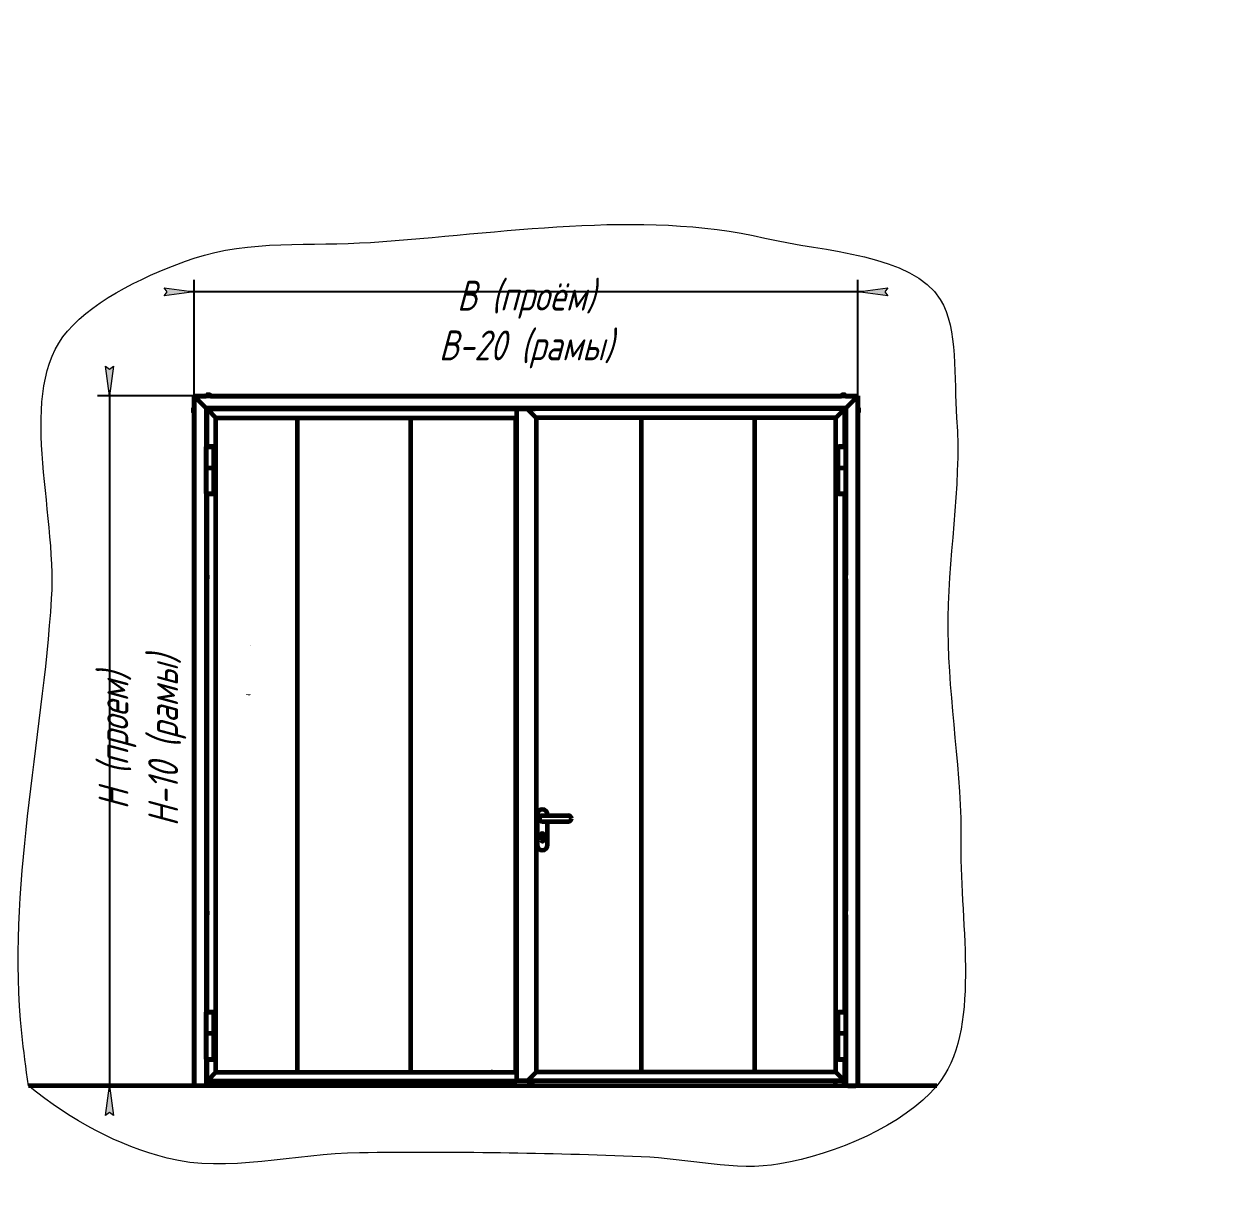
# Model space of a CAD drawing. Header units: millimetres. Extents: x -68 to 2520, y 0 to 297.
# Drawn here: x 1314.3 to 1513.8, y 100.8 to 297 of the extents above; entities that cross this region are included whole.
import ezdxf

# ---------------------------------------------------------------- set-up
doc = ezdxf.new("R2010")
doc.units = ezdxf.units.MM
for name, pattern in [('K5LT_BASIC', [0]), ('K5LT_THIN', [0]), ('K5LT_THIN_INCLUDED_TO_HATCHING', [0])]:
    doc.linetypes.add(name, pattern=pattern)
doc.layers.add('Системный слой', color=7, linetype='Continuous')
doc.styles.add('KDIMTEXTSTYLE', font='GOST_AU.SHX', dxfattribs={"width": 0.96, "oblique": 15, "height": 5})
doc.dimstyles.new('KDIMSTYLE (0.04)', dxfattribs={"dimtxt": 5, "dimasz": 1, "dimexe": 2, "dimexo": 0, "dimgap": 1, "dimtad": 1, "dimlfac": 25, "dimtxsty": 'KDIMTEXTSTYLE', "dimsah": 1, "dimcen": 0, "dimdle": 1, "dimadec": 0, "dimazin": 0, "dimtfac": 0.667, "dimtmove": 0, "dimatfit": 3, "dimfxl": 1, "dimtvp": 1, "dimtolj": 1, "dimtzin": 0, "dimarcsym": 0})

# ---------------------------------------------------------------- blocks, each defined once
blk = doc.blocks.new('KDIMARROW_01')
at = {"layer": 'Системный слой'}
blk.add_hatch(color=0, dxfattribs=at).paths.add_polyline_path([(0, 0), (-5, 0.658262491226197), (-4.5, 5.51091059616309e-16), (-5, -0.6582624912261956)])
at = {"layer": 'Системный слой', "color": 0, "linetype": 'K5LT_THIN', "lineweight": 18}
for p, q in [((-4.5, 5.51091059616309e-16), (-5, 0.658262491226197)), ((-5, 0.658262491226197), (0, 0)), ((0, 0), (-5, -0.6582624912261956)), ((-5, -0.6582624912261956), (-4.5, 5.51091059616309e-16)), ((0, 0), (-1, 0))]:
    blk.add_line(p, q, dxfattribs=at)

msp = doc.modelspace()

# ---------------------------------------------------------------- linework, layer by layer
at = {"layer": 'Системный слой', "color": 5, "linetype": 'K5LT_BASIC', "lineweight": 60, "true_color": 0x0000ff}
for p, q in [((1342.854607799395, 234.592991604398), (1342.826607799396, 234.6209916043979)), ((1342.826607799396, 234.6209916043979), (1342.854607799395, 234.592991604398)), ((1342.826607799396, 234.6209916043979), (1344.873480899147, 234.6209916043977)), ((1342.826607798787, 232.5729916031055), (1342.826607799396, 234.6209916043979)), ((1454.054607799396, 234.5929916043837), (1342.854607799396, 234.5929916044017)), ((1343.174607799299, 234.2729916044017), (1342.854607799396, 234.5929916044017)), ((1342.854607799396, 234.5929916044017), (1342.854607781576, 118.9929916047045)), ((1343.174607799299, 234.2729916044017), (1342.854607799396, 234.5929916044017)), ((1342.854607799395, 234.592991604398), (1344.873480899143, 234.5929916043978)), ((1342.854607798787, 232.5729916031012), (1342.854607799395, 234.592991604398)), ((1344.534607798887, 232.9129916044014), (1343.174607799299, 234.2729916044017)), ((1343.174607799299, 234.2729916044017), (1344.534607798887, 232.9129916044014)), ((1344.873480899143, 234.5929916044014), (1344.873480899166, 234.7488090743774)), ((1344.874602051875, 234.7791733313449), (1344.891607799123, 234.788991604093)), ((1344.874607202543, 234.7791763050826), (1344.891607799123, 234.788991604093)), ((1344.875746016989, 234.5929916044014), (1344.875746017012, 234.748809074377)), ((1345.21647136624, 234.7889916040438), (1344.891607799123, 234.788991604093)), ((1345.537607799123, 234.7889916039952), (1345.21647136624, 234.7889916040438)), ((1345.216872916939, 234.5929916044013), (1345.216872916963, 234.7488090743254)), ((1345.554613546368, 234.7791733312419), (1345.537607799123, 234.7889916039952)), ((1345.55460840284, 234.7791763008594), (1345.537607799123, 234.7889916039952)), ((1345.555734699044, 234.5929916044013), (1345.555734699068, 234.748809074274)), ((1345.555734699048, 234.6209916043977), (1451.354607799397, 234.6209916043875)), ((1345.555734699044, 234.5929916043977), (1451.354607799397, 234.5929916043875)), ((1451.354607799397, 234.7791766498039), (1451.371607799397, 234.7889916043801)), ((1451.354607799397, 234.7488090746617), (1451.354607799397, 234.7791766498039)), ((1451.354607799397, 234.5929916043841), (1451.354607799397, 234.7488090746617)), ((1451.694607799397, 234.78899160438), (1451.371607799397, 234.7889916043801)), ((1452.017607799397, 234.78899160438), (1451.694607799397, 234.78899160438)), ((1451.694607799397, 234.5929916043841), (1451.694607799397, 234.7488090746616)), ((1452.034607799397, 234.7791766498038), (1452.017607799397, 234.78899160438)), ((1452.034607799397, 234.7791766498038), (1452.034607799397, 234.7488090746616)), ((1452.034607799397, 234.592991604384), (1452.034607799397, 234.7488090746616)), ((1452.034607799397, 234.6209916043874), (1454.082607799396, 234.6209916043872)), ((1452.034607799397, 234.5929916043874), (1454.054607799397, 234.5929916043872)), ((1453.734607799396, 234.2729916043837), (1452.374607799396, 232.912991604384)), ((1452.374607799396, 232.912991604384), (1453.734607799396, 234.2729916043837)), ((1453.734607799396, 234.2729916043837), (1454.054607799396, 234.5929916043837)), ((1453.734607799396, 234.2729916043837), (1454.054607799396, 234.5929916043837)), ((1454.082607799396, 234.6209916043872), (1454.054607799397, 234.5929916043872)), ((1454.054607799397, 234.5929916043872), (1454.082607799396, 234.6209916043872)), ((1454.054607799364, 118.9929916043704), (1454.054607799396, 234.5929916043837)), ((1454.054607799397, 234.5929916043872), (1454.054607799409, 232.5729916044021)), ((1454.082607799396, 234.6209916043872), (1454.082607799374, 232.5729916044022)), ((1342.668422753364, 232.5729916044299), (1342.658607798785, 232.5559916044314)), ((1342.668422753364, 232.5729916044299), (1342.658607798785, 232.5559916044314)), ((1342.658607798785, 232.5559916044314), (1342.658607798736, 232.2329916022915)), ((1342.658607798736, 232.2329916022915), (1342.658607798687, 231.9099916044314)), ((1342.66842275326, 231.8929916044299), (1342.658607798687, 231.9099916044314)), ((1342.66842275326, 231.8929916044299), (1342.658607798687, 231.9099916044314)), ((1342.668422753364, 232.5729916044299), (1342.698790328506, 232.5729916031248)), ((1342.698790328403, 231.8929916031248), (1342.668422753261, 231.8929916044299)), ((1342.854607798787, 232.5729916031012), (1342.698790328506, 232.5729916031248)), ((1342.854607798736, 232.2329916018007), (1342.698790328454, 232.2329916018244)), ((1342.854607798684, 231.8929916031012), (1342.698790328403, 231.8929916031248)), ((1342.826607781576, 118.9929916115871), (1342.826607798684, 231.8929916031055)), ((1342.854607781576, 118.9929916115828), (1342.854607798684, 231.8929916031012)), ((1344.85460779879, 232.5929916044014), (1344.534607798887, 232.9129916044014)), ((1344.85460779879, 232.5929916044014), (1344.534607798887, 232.9129916044014)), ((1452.054607799396, 232.592991604384), (1344.85460779879, 232.5929916044014)), ((1344.934607799396, 232.5929916043973), (1344.85460779879, 232.5929916044014)), ((1344.85460779879, 232.5929916044014), (1344.854607781576, 118.9929916044014)), ((1344.85460779879, 232.5929916044014), (1344.854607794548, 204.5929916044034)), ((1344.85460779879, 232.5929916044014), (1344.854607794548, 204.5929916044034)), ((1344.934607799396, 232.5929916043973), (1451.974607799396, 232.59299160438)), ((1344.934607799396, 232.5929916043973), (1344.934607799396, 232.5129916043973)), ((1344.934607799396, 232.5929916043973), (1344.934607796622, 226.1929916044013)), ((1345.014607798742, 232.4329916044014), (1344.934607799396, 232.5129916043973)), ((1344.934607799396, 232.5129916043973), (1352.275821592038, 232.5129916044013)), ((1345.014607798742, 232.4329916044014), (1344.934607799396, 232.5129916043973)), ((1345.014607798742, 232.4329916044014), (1345.174607796622, 232.2729916044013)), ((1345.014607798742, 232.4329916044014), (1345.174607796622, 232.2729916044013)), ((1345.014607798742, 232.4329916044014), (1396.934607799407, 232.4329916043686)), ((1345.014607796622, 226.1929916044013), (1345.014607798742, 232.4329916044014)), ((1346.494607796622, 230.9529916044013), (1345.174607796622, 232.2729916044013)), ((1345.174607796622, 232.2729916044013), (1346.494607796622, 230.9529916044013)), ((1352.49521469433, 232.5129916044013), (1352.275821592038, 232.5129916044013)), ((1352.275821592038, 232.5129916044013), (1352.275821592038, 232.4329916044013)), ((1352.49521469433, 232.4329916044013), (1352.275821592038, 232.4329916044013)), ((1352.49521469433, 232.5129916044013), (1352.49521469433, 232.4329916044013)), ((1352.934000898914, 232.5129916044013), (1352.49521469433, 232.5129916044013)), ((1352.934000898914, 232.4329916044013), (1352.49521469433, 232.4329916044013)), ((1352.934000898914, 232.5129916044013), (1352.934000898914, 232.4329916044013)), ((1353.153394001206, 232.5129916044013), (1352.934000898914, 232.5129916044013)), ((1353.153394001206, 232.4329916044013), (1352.934000898914, 232.4329916044013)), ((1353.153394001206, 232.5129916044013), (1353.153394001206, 232.4329916044013)), ((1353.153394001206, 232.5129916044013), (1369.235821592038, 232.5129916044013)), ((1369.45521469433, 232.5129916044013), (1369.235821592038, 232.5129916044013)), ((1369.235821592038, 232.5129916044013), (1369.235821592038, 232.4329916044013)), ((1369.45521469433, 232.4329916044013), (1369.235821592038, 232.4329916044013)), ((1369.45521469433, 232.5129916044013), (1369.45521469433, 232.4329916044013)), ((1369.894000898914, 232.5129916044013), (1369.45521469433, 232.5129916044013)), ((1369.894000898914, 232.4329916044013), (1369.45521469433, 232.4329916044013)), ((1369.894000898914, 232.5129916044013), (1369.894000898914, 232.4329916044013)), ((1370.113394001206, 232.5129916044013), (1369.894000898914, 232.5129916044013)), ((1370.113394001206, 232.4329916044013), (1369.894000898914, 232.4329916044013)), ((1370.113394001206, 232.5129916044013), (1370.113394001206, 232.4329916044013)), ((1370.113394001206, 232.5129916044013), (1388.235821592038, 232.5129916044013)), ((1388.45521469433, 232.5129916044013), (1388.235821592038, 232.5129916044013)), ((1388.235821592038, 232.5129916044013), (1388.235821592038, 232.4329916044013)), ((1388.45521469433, 232.4329916044013), (1388.235821592038, 232.4329916044013)), ((1388.45521469433, 232.5129916044013), (1388.45521469433, 232.4329916044013)), ((1388.894000898914, 232.5129916044013), (1388.45521469433, 232.5129916044013)), ((1388.894000898914, 232.4329916044013), (1388.45521469433, 232.4329916044013)), ((1388.894000898914, 232.5129916044013), (1388.894000898914, 232.4329916044013)), ((1389.113394001206, 232.5129916044013), (1388.894000898914, 232.5129916044013)), ((1389.113394001206, 232.4329916044013), (1388.894000898914, 232.4329916044013)), ((1389.113394001206, 232.5129916044013), (1389.113394001206, 232.4329916044013)), ((1389.113394001206, 232.5129916044013), (1407.795821594823, 232.5129916043668)), ((1396.934607799388, 119.7929916043686), (1396.934607799407, 232.4329916043686)), ((1396.934607799407, 232.4329916043686), (1397.024607799407, 232.4329916043686)), ((1397.024607799407, 232.4329916043686), (1398.638333629427, 232.4329916043683)), ((1398.638333629427, 232.4329916043683), (1398.654607799407, 232.4329916043683)), ((1398.751470714417, 232.3361286893581), (1398.654607799407, 232.4329916043683)), ((1451.894607799396, 232.4329916043841), (1398.654607799407, 232.4329916043683)), ((1398.654607799407, 232.4329916043683), (1399.884607796622, 232.4329916044034)), ((1398.861161240761, 232.2264381630136), (1398.751470714417, 232.3361286893581)), ((1398.917729783256, 232.1698696205186), (1398.861161240761, 232.2264381630136)), ((1400.134745783256, 230.9528536205184), (1398.917729783256, 232.1698696205186)), ((1400.134607799406, 230.9529916043681), (1398.917729783256, 232.1698696205186)), ((1399.884607796622, 232.4329916044034), (1399.974607796622, 232.4329916044034)), ((1408.015214697115, 232.5129916043668), (1407.795821594822, 232.5129916043668)), ((1407.795821594823, 232.5129916043668), (1407.795821594823, 232.4329916043668)), ((1408.015214697115, 232.4329916043668), (1407.795821594822, 232.4329916043668)), ((1408.454000901699, 232.5129916043667), (1408.015214697115, 232.5129916043668)), ((1408.015214697115, 232.5129916043668), (1408.015214697115, 232.4329916043668)), ((1408.454000901699, 232.4329916043667), (1408.015214697115, 232.4329916043668)), ((1408.673394003991, 232.5129916043667), (1408.454000901699, 232.5129916043667)), ((1408.454000901699, 232.5129916043667), (1408.454000901699, 232.4329916043667)), ((1408.673394003991, 232.4329916043667), (1408.454000901699, 232.4329916043667)), ((1408.673394003991, 232.5129916043667), (1408.673394003991, 232.4329916043667)), ((1408.673394003991, 232.5129916043667), (1426.795821594823, 232.5129916043637)), ((1427.015214697115, 232.5129916043637), (1426.795821594822, 232.5129916043637)), ((1426.795821594823, 232.5129916043637), (1426.795821594823, 232.4329916043638)), ((1427.015214697115, 232.4329916043637), (1426.795821594822, 232.4329916043638)), ((1427.454000901699, 232.5129916043637), (1427.015214697115, 232.5129916043637)), ((1427.015214697115, 232.5129916043637), (1427.015214697115, 232.4329916043637)), ((1427.454000901699, 232.4329916043637), (1427.015214697115, 232.4329916043637)), ((1427.673394003991, 232.5129916043636), (1427.454000901699, 232.5129916043637)), ((1427.454000901699, 232.5129916043637), (1427.454000901699, 232.4329916043637)), ((1427.673394003991, 232.4329916043636), (1427.454000901699, 232.4329916043637)), ((1427.673394003991, 232.5129916043636), (1427.673394003991, 232.4329916043636)), ((1427.673394003991, 232.5129916043636), (1443.755821594823, 232.512991604361)), ((1443.975214697115, 232.512991604361), (1443.755821594822, 232.512991604361)), ((1443.755821594823, 232.512991604361), (1443.755821594823, 232.432991604361)), ((1443.975214697115, 232.432991604361), (1443.755821594822, 232.432991604361)), ((1444.414000901699, 232.5129916043609), (1443.975214697115, 232.512991604361)), ((1443.975214697115, 232.512991604361), (1443.975214697115, 232.432991604361)), ((1444.414000901699, 232.4329916043609), (1443.975214697115, 232.432991604361)), ((1444.633394003991, 232.5129916043609), (1444.414000901699, 232.5129916043609)), ((1444.414000901699, 232.5129916043609), (1444.414000901699, 232.4329916043609)), ((1444.633394003991, 232.4329916043609), (1444.414000901699, 232.4329916043609)), ((1444.633394003991, 232.5129916043609), (1444.633394003991, 232.4329916043609)), ((1444.633394003991, 232.5129916043609), (1451.974607799396, 232.51299160438)), ((1451.734607799407, 232.2729916043597), (1450.414607799406, 230.9529916043599)), ((1450.414607799406, 230.9529916043599), (1451.734607799407, 232.2729916043597)), ((1451.734607799407, 232.2729916043597), (1451.894607799396, 232.4329916043841)), ((1451.734607799407, 232.2729916043597), (1451.894607799396, 232.4329916043841)), ((1451.894607799396, 232.4329916043841), (1451.974607799396, 232.51299160438)), ((1451.894607799396, 232.4329916043841), (1451.974607799396, 232.51299160438)), ((1451.894607799406, 226.1929916043597), (1451.894607799396, 232.4329916043841)), ((1451.974607799396, 232.59299160438), (1451.974607799396, 232.51299160438)), ((1452.054607799396, 232.592991604384), (1451.974607799396, 232.59299160438)), ((1451.974607799396, 232.59299160438), (1451.974607799406, 226.1929916043597)), ((1452.054607799396, 232.592991604384), (1452.374607799396, 232.912991604384)), ((1452.054607799396, 232.592991604384), (1452.374607799396, 232.912991604384)), ((1452.054607799364, 118.9929916043712), (1452.054607799396, 232.592991604384)), ((1452.054607799396, 232.592991604384), (1452.054607799398, 204.5929916043597)), ((1454.054607799409, 232.5729916044021), (1454.210425269696, 232.5729916044024)), ((1454.054607799409, 232.2329916044036), (1454.210425269697, 232.2329916044038)), ((1454.054607799408, 231.8929916044021), (1454.210425269697, 231.8929916044024)), ((1454.054607799408, 231.8929916044021), (1454.054607799364, 118.9929916043704)), ((1454.082607799374, 231.8929916044022), (1454.082607799364, 118.992991603149)), ((1454.210425269696, 232.5729916044024), (1454.240792844838, 232.572991604401)), ((1454.240792844839, 231.892991604401), (1454.210425269697, 231.8929916044024)), ((1454.240792844838, 232.572991604401), (1454.250607799414, 232.555991604401)), ((1454.240792844839, 231.892991604401), (1454.250607799415, 231.9099916044011)), ((1454.250607799415, 232.2329916044034), (1454.250607799414, 232.555991604401)), ((1454.250607799415, 231.9099916044011), (1454.250607799415, 232.2329916044034)), ((1346.494607796622, 230.9529916044013), (1396.774607796622, 230.9529916044013)), ((1346.494607796622, 121.2729916044036), (1346.494607796622, 230.9529916044013)), ((1360.094607796626, 230.9529916044013), (1360.094607796626, 206.6329916044062)), ((1360.094607796626, 230.9529916044013), (1360.094607796626, 121.2729916044036)), ((1379.094607796626, 230.9529916044013), (1379.094607796626, 206.632991604406)), ((1379.094607796623, 230.9529916044013), (1379.094607796636, 121.2729916044036)), ((1396.934607799406, 231.1129916071856), (1396.774607796622, 230.9529916044013)), ((1396.774607796622, 230.9529916044013), (1396.934607799406, 231.1129916071856)), ((1396.774607796622, 121.2729916044036), (1396.774607796622, 230.9529916044013)), ((1450.414607799406, 230.9529916043599), (1400.134607799406, 230.9529916043681)), ((1400.134745783256, 230.9528536205184), (1400.134745783238, 121.2731295882177)), ((1417.814607799389, 121.2729916043654), (1417.814607799406, 230.9529916043652)), ((1417.814607799389, 121.2729916043654), (1417.814607799406, 230.9529916043652)), ((1436.814607799389, 121.2729916043623), (1436.814607799406, 230.9529916043622)), ((1436.814607799389, 121.2729916043623), (1436.814607799406, 230.9529916043621)), ((1450.414607799389, 121.2729916043601), (1450.414607799406, 230.9529916043599)), ((1344.934607796622, 226.1929916044013), (1344.854607796622, 226.1129916044013)), ((1344.854607796622, 222.5929916044013), (1344.854607796622, 226.1129916044013)), ((1344.854607796622, 226.1129916044013), (1345.494607796621, 226.1129916044013)), ((1344.934607796622, 226.1929916044013), (1345.494607796621, 226.1929916044013)), ((1345.494607796621, 226.1929916044013), (1346.054607796622, 226.1929916044013)), ((1345.494607796621, 226.1129916044013), (1346.134607796622, 226.1129916044013)), ((1346.054607796622, 226.1929916044013), (1346.134607796622, 226.1129916044013)), ((1346.134607796621, 222.5929916044012), (1346.134607796622, 226.1129916044013)), ((1450.854607799406, 226.1929916043599), (1450.774607799406, 226.1129916043599)), ((1450.774607799405, 222.59299160436), (1450.774607799406, 226.1129916043599)), ((1450.774607799406, 226.1129916043599), (1451.414607799406, 226.1129916043598)), ((1450.854607799406, 226.1929916043599), (1451.414607799406, 226.1929916043598)), ((1451.414607799406, 226.1929916043598), (1451.974607799406, 226.1929916043597)), ((1451.414607799406, 226.1129916043598), (1452.054607799406, 226.1129916043597)), ((1451.974607799406, 226.1929916043597), (1452.054607799406, 226.1129916043597)), ((1452.054607799405, 222.5929916043595), (1452.054607799406, 226.1129916043597)), ((1344.854607796622, 222.5929916044013), (1345.494607796621, 222.5929916044013)), ((1344.854607796622, 222.5929916044013), (1345.494607796621, 222.5929916044013)), ((1344.85460779662, 218.2729916044014), (1344.854607796621, 222.5929916044013)), ((1345.494607796621, 222.5929916044013), (1346.134607796621, 222.5929916044012)), ((1345.494607796621, 222.5929916044013), (1346.134607796621, 222.5929916044012)), ((1346.13460779662, 218.2729916044012), (1346.134607796621, 222.5929916044012)), ((1450.774607799405, 222.59299160436), (1451.414607799405, 222.5929916043598)), ((1450.774607799403, 218.27299160436), (1450.774607799405, 222.59299160436)), ((1450.774607799405, 222.59299160436), (1451.414607799405, 222.5929916043598)), ((1451.414607799405, 222.5929916043598), (1452.054607799405, 222.5929916043595)), ((1451.414607799405, 222.5929916043598), (1452.054607799405, 222.5929916043595)), ((1452.054607799403, 218.2729916043596), (1452.054607799405, 222.5929916043595)), ((1344.93460779662, 218.1929916044014), (1344.85460779662, 218.2729916044014)), ((1344.85460779662, 218.2729916044014), (1345.49460779662, 218.2729916044013)), ((1344.93460779662, 218.1929916044014), (1345.49460779662, 218.1929916044013)), ((1344.93460779662, 218.1929916044014), (1344.934607794547, 204.5929916044034)), ((1345.014607796622, 131.3929916044036), (1345.014607796622, 218.1929916044014)), ((1345.49460779662, 218.2729916044013), (1346.13460779662, 218.2729916044012)), ((1345.49460779662, 218.1929916044013), (1346.05460779662, 218.1929916044012)), ((1346.05460779662, 218.1929916044012), (1346.13460779662, 218.2729916044012)), ((1450.854607799403, 218.19299160436), (1450.774607799403, 218.27299160436)), ((1450.774607799403, 218.27299160436), (1451.414607799403, 218.2729916043598)), ((1450.854607799403, 218.19299160436), (1451.414607799403, 218.1929916043598)), ((1451.414607799403, 218.2729916043598), (1452.054607799403, 218.2729916043596)), ((1451.414607799403, 218.1929916043598), (1451.974607799403, 218.1929916043596)), ((1451.89460779939, 131.3929916043599), (1451.894607799404, 218.1929916043596)), ((1451.974607799403, 218.1929916043596), (1452.054607799403, 218.2729916043596)), ((1451.974607799403, 218.1929916043596), (1451.974607799398, 204.5929916043597)), ((1344.854607794548, 204.5929916044034), (1345.014607796622, 204.5929916044036)), ((1344.85460779445, 203.9529916044034), (1344.854607786013, 148.2729916044034)), ((1344.85460779445, 203.9529916044034), (1344.854607786013, 148.2729916044034)), ((1344.85460779445, 203.9529916044034), (1345.014607796622, 203.9529916044036)), ((1344.93460779445, 203.9529916044034), (1344.934607786013, 148.2729916044034)), ((1345.014607796622, 204.5929916044036), (1345.014607796622, 204.4324763592189)), ((1345.014607796622, 204.4324763592189), (1345.014607796622, 203.9529916044036)), ((1451.894607799403, 204.1135068495445), (1451.894607799402, 204.5929916043599)), ((1452.054607799398, 204.5929916043597), (1451.894607799402, 204.5929916043599)), ((1451.894607799402, 203.9529916043599), (1451.894607799403, 204.1135068495445)), ((1452.054607799398, 203.9529916043597), (1451.894607799402, 203.9529916043599)), ((1451.974607799397, 203.9529916043597), (1451.974607799375, 148.2729916043597)), ((1452.054607799398, 203.9529916043597), (1452.054607799376, 148.2729916043597)), ((1352.216861764065, 192.7129916044055), (1352.21673043381, 192.7129916044055)), ((1352.336681184965, 192.8329916044055), (1352.336861764064, 192.8329916044055)), ((1351.91460779662, 184.5489816935986), (1351.91460779662, 184.5326958145249)), ((1351.96260779662, 184.587324839349), (1351.96260779662, 184.5696067312959)), ((1400.30760652871, 164.4129943823442), (1400.30760652871, 159.3729943823442)), ((1401.18760652871, 164.2929943823452), (1401.78760652871, 164.2929943823458)), ((1401.78760652871, 164.2929943823458), (1404.98760652871, 164.2929943823459)), ((1402.06760652871, 164.2929943823458), (1402.06760652871, 164.4129943823442)), ((1404.98760652871, 164.2929943823459), (1405.58760652871, 164.2929943823453)), ((1401.18760652871, 163.2929943823452), (1401.78760652871, 163.2929943823458)), ((1401.78760652871, 163.2929943823458), (1404.98760652871, 163.2929943823459)), ((1402.06760652871, 159.3729943823442), (1402.06760652871, 163.2929943823458)), ((1404.98760652871, 163.2929943823459), (1405.58760652871, 163.2929943823453)), ((1400.98760652871, 160.1729916044061), (1400.98760652871, 160.6780370627088)), ((1401.16760652871, 161.2010425470065), (1401.20760652871, 161.2010425470065)), ((1401.16760652871, 160.8010425470065), (1401.16760652871, 161.2010425470065)), ((1401.20760652871, 160.8010425470065), (1401.16760652871, 160.8010425470065)), ((1401.20760652871, 161.2010425470065), (1401.20760652871, 160.8010425470065)), ((1401.38760652871, 160.6780370627088), (1401.38760652871, 160.1729916044061)), ((1401.390661666142, 160.6802855150676), (1401.390661666142, 160.172991604406)), ((1344.854607786013, 148.2729916044034), (1345.014607796622, 148.2729916044036)), ((1345.014607796622, 148.2729916044036), (1345.014607796622, 148.1124763592189)), ((1345.014607796622, 148.1124763592189), (1345.014607796622, 147.6329916044036)), ((1451.894607799393, 147.7935068495445), (1451.894607799393, 148.2729916043599)), ((1452.054607799376, 148.2729916043597), (1451.894607799393, 148.2729916043599)), ((1451.894607799393, 147.6329916043599), (1451.894607799393, 147.7935068495445)), ((1344.854607785916, 147.6329916044034), (1344.854607781576, 118.9929916044014)), ((1344.854607785916, 147.6329916044034), (1344.854607781576, 118.9929916044014)), ((1344.854607785916, 147.6329916044034), (1345.014607796622, 147.6329916044036)), ((1344.934607785916, 147.6329916044034), (1344.934607796622, 131.3929916044036)), ((1452.054607799376, 147.6329916043597), (1451.894607799393, 147.6329916043599)), ((1451.974607799375, 147.6329916043597), (1451.97460779939, 131.3929916043598)), ((1452.054607799376, 147.6329916043597), (1452.054607799364, 118.9929916043712)), ((1344.934607796622, 131.3929916044036), (1344.854607796622, 131.3129916044036)), ((1344.85460778291, 127.7929916044014), (1344.854607796622, 131.3129916044036)), ((1344.854607796622, 131.3129916044036), (1345.494607796622, 131.3129916044036)), ((1344.934607796622, 131.3929916044036), (1345.494607796622, 131.3929916044036)), ((1345.494607796622, 131.3929916044036), (1346.054607796622, 131.3929916044036)), ((1345.494607796622, 131.3129916044036), (1346.134607796622, 131.3129916044036)), ((1346.054607796622, 131.3929916044036), (1346.134607796622, 131.3129916044036)), ((1346.13460778291, 127.7929916042075), (1346.134607796622, 131.3129916044036)), ((1450.85460779939, 131.39299160436), (1450.77460779939, 131.3129916043601)), ((1450.774607799368, 127.7929916042632), (1450.77460779939, 131.3129916043601)), ((1450.77460779939, 131.3129916043601), (1451.41460779939, 131.31299160436)), ((1450.85460779939, 131.39299160436), (1451.41460779939, 131.39299160436)), ((1451.41460779939, 131.39299160436), (1451.97460779939, 131.3929916043598)), ((1451.41460779939, 131.31299160436), (1452.05460779939, 131.3129916043598)), ((1451.97460779939, 131.3929916043598), (1452.05460779939, 131.3129916043598)), ((1452.054607799368, 127.7929916042627), (1452.05460779939, 131.3129916043598)), ((1344.85460778291, 127.7929916044014), (1345.494607782909, 127.7929916043044)), ((1344.854607782255, 123.4729916044014), (1344.85460778291, 127.7929916044014)), ((1344.85460778291, 127.7929916044014), (1345.494607782909, 127.7929916043044)), ((1345.494607782909, 127.7929916043044), (1346.13460778291, 127.7929916042075)), ((1345.494607782909, 127.7929916043044), (1346.13460778291, 127.7929916042075)), ((1346.134607782255, 123.4729916042075), (1346.13460778291, 127.7929916042075)), ((1450.774607799368, 127.7929916042632), (1451.414607799368, 127.792991604263)), ((1450.774607799366, 123.4729916042633), (1450.774607799368, 127.7929916042632)), ((1450.774607799368, 127.7929916042632), (1451.414607799368, 127.792991604263)), ((1451.414607799368, 127.792991604263), (1452.054607799368, 127.7929916042627)), ((1451.414607799368, 127.792991604263), (1452.054607799368, 127.7929916042627)), ((1452.054607799366, 123.4729916042627), (1452.054607799368, 127.7929916042627)), ((1344.934607782243, 123.3929916043893), (1344.854607782255, 123.4729916044014)), ((1344.854607782255, 123.4729916044014), (1345.494607782255, 123.4729916043045)), ((1344.934607782243, 123.3929916043893), (1345.494607782243, 123.3929916043045)), ((1344.934607782243, 123.3929916043893), (1344.934607781576, 118.9929916043893)), ((1345.014607796622, 119.7929916044036), (1345.014607796622, 123.3929916043772)), ((1345.494607782255, 123.4729916043045), (1346.134607782255, 123.4729916042075)), ((1345.494607782243, 123.3929916043045), (1346.054607782243, 123.3929916042196)), ((1346.054607782243, 123.3929916042196), (1346.134607782255, 123.4729916042075)), ((1450.854607799366, 123.3929916042632), (1450.774607799366, 123.4729916042633)), ((1450.774607799366, 123.4729916042633), (1451.414607799366, 123.472991604263)), ((1450.854607799366, 123.3929916042632), (1451.414607799366, 123.392991604263)), ((1451.414607799366, 123.472991604263), (1452.054607799366, 123.4729916042627)), ((1451.414607799366, 123.392991604263), (1451.974607799366, 123.3929916042628)), ((1451.894607799388, 119.7929916043599), (1451.894607799389, 123.3929916042628)), ((1451.974607799366, 123.3929916042628), (1452.054607799366, 123.4729916042627)), ((1451.974607799366, 123.3929916042628), (1451.974607799364, 118.9929916043841)), ((1345.014607796622, 119.7929916044036), (1345.174607796622, 119.9529916044036)), ((1345.174607796622, 119.9529916044036), (1345.014607796622, 119.7929916044036)), ((1345.014607796622, 119.7929916044036), (1396.934607799388, 119.7929916043686)), ((1345.166607781576, 118.9929916112325), (1345.166607781697, 119.7929916044036)), ((1346.494607796622, 121.2729916044036), (1345.174607796622, 119.9529916044036)), ((1345.174607796622, 119.9529916044036), (1346.494607796622, 121.2729916044036)), ((1346.494607796622, 121.2729916044036), (1396.774607796622, 121.2729916044036)), ((1346.606607781576, 118.9929916110143), (1346.606607781697, 119.7929916044036)), ((1350.43460779662, 121.2729916044035), (1351.75460779662, 121.2729916044035)), ((1392.834607796619, 121.2729916044058), (1392.639115731508, 121.2729916044036)), ((1396.934607799389, 121.1129916016371), (1396.774607796622, 121.2729916044036)), ((1396.774607796622, 121.2729916044036), (1396.934607799389, 121.1129916016371)), ((1397.024607799388, 119.7929916043686), (1396.934607799388, 119.7929916043686)), ((1398.638333629409, 119.7929916043683), (1397.024607799388, 119.7929916043686)), ((1398.654607799388, 119.7929916043685), (1398.638333629409, 119.7929916043683)), ((1398.751470714399, 119.8898545193784), (1398.654607799388, 119.7929916043685)), ((1451.894607799388, 119.7929916043599), (1398.654607799388, 119.7929916043685)), ((1398.654607799388, 119.7929916043685), (1399.884607796622, 119.7929916044034)), ((1398.751470714399, 119.8898545193784), (1398.861161240743, 119.999545045723)), ((1398.917729783238, 120.0561135882179), (1398.861161240743, 119.999545045723)), ((1398.917729783238, 120.0561135882179), (1400.134745783238, 121.2731295882177)), ((1398.917729783238, 120.0561135882179), (1400.134607799389, 121.2729916043683)), ((1399.974607796622, 119.7929916044034), (1399.884607796622, 119.7929916044034)), ((1450.414607799389, 121.2729916043601), (1400.134607799389, 121.2729916043683)), ((1450.302607799364, 119.7929916043601), (1450.302607799364, 118.9929916031494)), ((1450.414607799389, 121.2729916043601), (1451.734607799388, 119.9529916043599)), ((1451.734607799388, 119.9529916043599), (1450.414607799389, 121.2729916043601)), ((1451.894607799388, 119.7929916043599), (1451.734607799388, 119.9529916043599)), ((1451.734607799388, 119.9529916043599), (1451.894607799388, 119.7929916043599)), ((1451.742607799364, 119.7929916043599), (1451.742607799364, 118.9929916031492)), ((1467.317088284259, 118.9929916031478), (1315.056816694124, 118.9929916031624)), ((1452.374607799364, 118.9929916043711), (1453.734607799364, 118.99299160437))]:
    msp.add_line(p, q, dxfattribs=at)
for centre, radius, start, end in [((1351.89460779662, 184.5212659648458), 0.01999999999998895, 359.9568082887786, 0), ((1401.18760652871, 164.4129943823442), 0.8800000000000024, 0, 180), ((1401.18760652871, 163.7929943823443), 0.5000000000000019, 89.99999999999974, 180), ((1401.18760652871, 163.7929943823452), 0.5, 90.00000000000078, 180), ((1401.18760652871, 163.7929943823443), 0.5000000000000019, 180, 270), ((1401.18760652871, 163.7929943823452), 0.5, 180, 270), ((1405.58760652871, 163.7929943823453), 0.4999999999999999, 0, 90), ((1405.58760652871, 163.7929943823453), 0.5, 270, 0), ((1401.18760652871, 160.9529916044061), 0.3400000000000001, 306.0318790724721, 233.9681209275303), ((1401.18760652871, 160.1729916044061), 0.2, 180, 0), ((1401.190661666143, 160.172991604406), 0.2000000000000005, 269.5623795417119, 0), ((1401.18760652871, 159.3729943823442), 0.8800000000000023, 180, 0)]:
    msp.add_arc(centre, radius, start, end, dxfattribs=at)
at = {"layer": 'Системный слой', "color": 7, "linetype": 'K5LT_THIN_INCLUDED_TO_HATCHING', "lineweight": 18}
msp.add_open_spline([(1315.056816750223, 118.9929912226568), (1322.360898061688, 113.0284380032937), (1330.10797880663, 108.9853238956203), (1338.29805898505, 106.8636488996365), (1348.37745269677, 104.2525392222026), (1359.797505851456, 107.6445217347547), (1370.549115731508, 107.7608455390098), (1386.281586978236, 107.9310582723744), (1402.032848872899, 107.7222934473378), (1417.7546077994, 107.0976518229058), (1425.504448969599, 106.7897426760811), (1433.602617043756, 104.5783408299593), (1440.994359510978, 105.8797322478911), (1450.335256719101, 107.5242921762624), (1461.819580387645, 112.3600984381211), (1467.317089522304, 118.992993096882), (1474.903318741767, 128.1459854862321), (1471.164506117039, 145.8908630468002), (1471.356784630662, 159.3729943823442), (1471.527012443501, 171.3089808137379), (1469.27083239721, 183.2735182512478), (1469.15331457073, 195.2329916044065), (1469.036375390821, 207.1335776512299), (1471.503841348518, 219.1117056015421), (1470.635231013187, 230.9529916043599), (1470.148774538974, 237.5845846268917), (1470.915530390001, 245.8996688390181), (1467.893761158741, 250.7862517706118), (1463.195814318912, 258.383425837895), (1448.494022566059, 258.7769193981681), (1438.514607799407, 261.0729087620407), (1417.310797954532, 265.9513232799032), (1394.364032448085, 261.800200894906), (1372.379115731509, 260.3644887164838), (1362.516154170155, 259.7203937575856), (1351.975989088691, 260.8127115164367), (1342.826607799396, 257.7079135456456), (1335.2733408606, 255.1447492044833), (1326.348690072622, 250.9954619247338), (1321.600998304217, 245.4809044052408), (1312.902477720674, 235.3773647416788), (1319.88244521598, 215.6103449721663), (1318.944423133379, 200.6800998783178), (1317.417438898498, 176.3755026794999), (1311.40715056521, 151.9686433286622), (1313.946121854351, 127.7929916044014), (1314.254371753504, 124.8578886208253), (1314.624603385461, 121.9245551602438), (1315.056816750223, 118.9929912226568)], degree=3, knots=[0, 0, 0, 0, 1, 1, 1, 2, 2, 2, 3, 3, 3, 4, 4, 4, 5, 5, 5, 6, 6, 6, 7, 7, 7, 8, 8, 8, 9, 9, 9, 10, 10, 10, 11, 11, 11, 12, 12, 12, 13, 13, 13, 14, 14, 14, 15, 15, 15, 16, 16, 16, 16], dxfattribs=at)
at = {"layer": 'Системный слой', "color": 5, "linetype": 'K5LT_BASIC', "lineweight": 60, "true_color": 0x0000ff}
for points, knots in [([(1344.874602051875, 234.7791733313449), (1344.874553035816, 234.7791448268617), (1344.874442624406, 234.7786653586569), (1344.874272315464, 234.7764991911937), (1344.874074160089, 234.7722189174205), (1344.873809046786, 234.7639807695245), (1344.873606359406, 234.7550863497436), (1344.873480899166, 234.7488090743774)], [0, 0, 0, 0, 1.033158804057856, 2.327314317707917, 3.599578430541865, 5.242569247557509, 8, 8, 8, 8]), ([(1344.875746017012, 234.748809074377), (1344.875583459549, 234.7569425007886), (1344.875364732706, 234.7661448426827), (1344.875090911107, 234.7736470552486), (1344.87493658393, 234.7767136858296), (1344.874774546545, 234.7787453892374), (1344.87466460167, 234.7792097004442), (1344.874602051875, 234.7791733313449)], [0, 0, 0, 0, 3.497812823764173, 4.64382292199089, 5.728501813643003, 6.707618022188346, 7.999999999999999, 7.999999999999999, 7.999999999999999, 7.999999999999999]), ([(1345.216872916963, 234.7488090743254), (1345.203618797227, 234.753212517027), (1345.184206207824, 234.759102920358), (1345.155305868735, 234.7664094969161), (1345.131257374606, 234.7714648789529), (1345.106249984739, 234.775371895692), (1345.083489888524, 234.7777935489248), (1345.062474262226, 234.7790472612735), (1345.042086173112, 234.7793045823663), (1345.022673245946, 234.7786813872346), (1345.000993085303, 234.7770739792687), (1344.976878704962, 234.7740784301206), (1344.94204310849, 234.7678053037977), (1344.908356128076, 234.7592143016473), (1344.883755428696, 234.7514700477063), (1344.875746017012, 234.748809074377)], [0, 0, 0, 0, 1.912448713758997, 2.780687487256952, 4.100621444452852, 5.299780095762555, 6.277541965023611, 7.267519297977796, 8.214858074131081, 9.102066570938232, 9.958160303259476, 11.22579665118239, 12.46383647139004, 14.84267044529694, 16, 16, 16, 16]), ([(1345.555734699068, 234.748809074274), (1345.542568588055, 234.7532125169757), (1345.523284900251, 234.7591029203066), (1345.494576462398, 234.7664094968647), (1345.470687652754, 234.7714648789014), (1345.445846314539, 234.7753718956406), (1345.423237347713, 234.7777935488733), (1345.402361267345, 234.779047261222), (1345.382108557247, 234.7793045823147), (1345.362824533922, 234.7786813871831), (1345.341288331786, 234.7770739792171), (1345.317334073421, 234.774078430069), (1345.282729788907, 234.7678053037461), (1345.249266493521, 234.7592143015956), (1345.224829145326, 234.7514700476546), (1345.216872916963, 234.7488090743254)], [0, 0, 0, 0, 1.912448713756794, 2.780687487253681, 4.100621444448079, 5.299780095756729, 6.277541965017164, 7.267519297970974, 8.214858074124216, 9.102066570931601, 9.958160303253289, 11.225796651177, 12.46383647138565, 14.84267044529531, 16, 16, 16, 16]), ([(1345.554613546368, 234.7791733312419), (1345.554662562427, 234.7791448267586), (1345.554772973837, 234.7786653585538), (1345.554943282778, 234.7764991910906), (1345.555141438152, 234.7722189173173), (1345.555406551452, 234.7639807694212), (1345.55560923883, 234.7550863496402), (1345.555734699068, 234.748809074274)], [0, 0, 0, 0, 1.033158804058968, 2.327314317708896, 3.599578430542701, 5.242569247558091, 8, 8, 8, 8]), ([(1451.694607799397, 234.7488090746616), (1451.681397464149, 234.7532125173613), (1451.662049003508, 234.7591029206893), (1451.633244135606, 234.766409497243), (1451.609275084777, 234.7714648792762), (1451.584350305887, 234.7753718960116), (1451.561665396798, 234.7777935492409), (1451.540719194835, 234.7790472615864), (1451.520398457009, 234.7793045826761), (1451.501049659722, 234.7786813875415), (1451.47944111868, 234.7770739795723), (1451.455406399293, 234.7740784304205), (1451.420685880911, 234.7678053040923), (1451.387110184177, 234.7592143019368), (1451.362590752288, 234.7514700479921), (1451.354607799397, 234.7488090746617)], [0, 0, 0, 0, 1.912448713758997, 2.780687487256952, 4.100621444452852, 5.299780095762555, 6.277541965023611, 7.267519297977796, 8.214858074131081, 9.102066570938232, 9.958160303259476, 11.22579665118239, 12.46383647139004, 14.84267044529694, 16, 16, 16, 16]), ([(1452.034607799397, 234.7488090746616), (1452.021397464149, 234.7532125173612), (1452.002049003508, 234.7591029206892), (1451.973244135606, 234.766409497243), (1451.949275084778, 234.7714648792761), (1451.924350305887, 234.7753718960115), (1451.901665396798, 234.7777935492408), (1451.880719194835, 234.7790472615864), (1451.86039845701, 234.779304582676), (1451.841049659722, 234.7786813875415), (1451.81944111868, 234.7770739795722), (1451.795406399292, 234.7740784304205), (1451.760685880911, 234.7678053040923), (1451.727110184177, 234.7592143019368), (1451.702590752288, 234.7514700479921), (1451.694607799397, 234.7488090746616)], [0, 0, 0, 0, 1.912448713756794, 2.780687487253681, 4.100621444448079, 5.299780095756729, 6.277541965017164, 7.267519297970974, 8.214858074124216, 9.102066570931601, 9.958160303253289, 11.225796651177, 12.46383647138565, 14.84267044529531, 16, 16, 16, 16]), ([(1342.698790328506, 232.5729916031248), (1342.694386885804, 232.5597812678269), (1342.688496482473, 232.5404328071129), (1342.681189905915, 232.5116279391021), (1342.676134523878, 232.4876588881828), (1342.672227507139, 232.4627341091971), (1342.669805853906, 232.4400492000217), (1342.668552141558, 232.4191029979789), (1342.668294820465, 232.3987822600759), (1342.668918015597, 232.3794334627146), (1342.670525423563, 232.3578249215892), (1342.673520972711, 232.3337902021095), (1342.679794099033, 232.2990696835941), (1342.688385101184, 232.2654939867308), (1342.696129355125, 232.2409745547465), (1342.698790328454, 232.2329916018244)], [0, 0, 0, 0, 1.912448713756794, 2.780687487253681, 4.100621444448079, 5.299780095756729, 6.277541965017164, 7.267519297970974, 8.214858074124216, 9.102066570931601, 9.958160303253289, 11.225796651177, 12.46383647138565, 14.84267044529531, 16, 16, 16, 16]), ([(1342.698790328454, 232.2329916018244), (1342.694386885752, 232.2197812666275), (1342.688496482422, 232.2004328060615), (1342.681189905863, 232.1716279382709), (1342.676134523827, 232.147658887535), (1342.672227507087, 232.12273410874), (1342.669805853855, 232.1000491997381), (1342.668552141506, 232.0791029978555), (1342.668294820413, 232.058782260108), (1342.668918015545, 232.0394334628947), (1342.670525423511, 232.0178249219345), (1342.673520972659, 231.9937902026388), (1342.679794098982, 231.959069684389), (1342.688385101133, 231.9254939877826), (1342.696129355073, 231.9009745559859), (1342.698790328403, 231.8929916031248)], [0, 0, 0, 0, 1.912448713758997, 2.780687487256952, 4.100621444452852, 5.299780095762555, 6.277541965023611, 7.267519297977796, 8.214858074131081, 9.102066570938232, 9.958160303259476, 11.22579665118239, 12.46383647139004, 14.84267044529694, 16, 16, 16, 16]), ([(1454.210425269697, 232.2329916044038), (1454.214828712397, 232.2462019396519), (1454.220719115725, 232.2655504002927), (1454.228025692278, 232.2943552681944), (1454.233081074311, 232.3183243190227), (1454.236988091047, 232.3432490979136), (1454.239409744276, 232.3659340070025), (1454.240663456621, 232.3868802089653), (1454.240920777711, 232.4072009467905), (1454.240297582576, 232.4265497440776), (1454.238690174607, 232.4481582851201), (1454.235694625455, 232.4721930045072), (1454.229421499127, 232.5069135228887), (1454.220830496971, 232.540489219622), (1454.213086243027, 232.5650086515112), (1454.210425269696, 232.5729916044024)], [0, 0, 0, 0, 1.912448713758997, 2.780687487256952, 4.100621444452852, 5.299780095762555, 6.277541965023611, 7.267519297977796, 8.214858074131081, 9.102066570938232, 9.958160303259476, 11.22579665118239, 12.46383647139004, 14.84267044529694, 16, 16, 16, 16]), ([(1454.210425269697, 231.8929916044024), (1454.214828712397, 231.9062019396506), (1454.220719115725, 231.9255504002915), (1454.228025692279, 231.9543552681934), (1454.233081074311, 231.9783243190219), (1454.236988091047, 232.0032490979129), (1454.239409744276, 232.025934007002), (1454.240663456622, 232.046880208965), (1454.240920777712, 232.0672009467904), (1454.240297582577, 232.0865497440777), (1454.238690174608, 232.1081582851203), (1454.235694625456, 232.1321930045077), (1454.229421499128, 232.1669135228894), (1454.220830496972, 232.2004892196232), (1454.213086243027, 232.2250086515126), (1454.210425269697, 232.2329916044038)], [0, 0, 0, 0, 1.912448713756794, 2.780687487253681, 4.100621444448079, 5.299780095756729, 6.277541965017164, 7.267519297970974, 8.214858074124216, 9.102066570931601, 9.958160303253289, 11.225796651177, 12.46383647138565, 14.84267044529531, 16, 16, 16, 16])]:
    msp.add_open_spline(points, degree=3, knots=knots, dxfattribs=at)

# ---------------------------------------------------------------- dimensions: what is measured, and where the dimension line sits
at = {"layer": 'Системный слой', "color": 7}
msp.add_linear_dim(base=(1342.826607799396, 252.0821340729044), p1=(1454.082607799396, 234.6209916043872), p2=(1342.826607799396, 234.6209916043979), text='\\H5.0;\\W0.965;\\Q15;\\Q15;В (проём)\\H5.0;\\W0.965;\\Q15;\\X\\H5.0;\\W0.965;\\Q15;\\Q15;В-20 (рамы)', dimstyle='KDIMSTYLE (0.04)', override={"dimexo": 0, "dimblk1": 'KDIMARROW_01', "dimblk2": 'KDIMARROW_01', "dimse1": 0, "dimse2": 0, "dimclrt": 7, "dimtolj": 1}, dxfattribs=at).render()
msp.add_linear_dim(base=(1328.650967225178, 118.9929916115871), p1=(1342.826607799396, 234.6209916043979), p2=(1342.826607781576, 118.9929916115871), angle=90, text='\\H5.0;\\W0.965;\\Q15;\\Q15;Н (проем)\\H5.0;\\W0.965;\\Q15;\\X\\H5.0;\\W0.965;\\Q15;\\Q15;Н-10 (рамы)', dimstyle='KDIMSTYLE (0.04)', override={"dimexo": 0, "dimblk1": 'KDIMARROW_01', "dimblk2": 'KDIMARROW_01', "dimse1": 0, "dimse2": 0, "dimclrt": 7, "dimtolj": 1}, dxfattribs=at).render()

doc.saveas('drawing.dxf')
